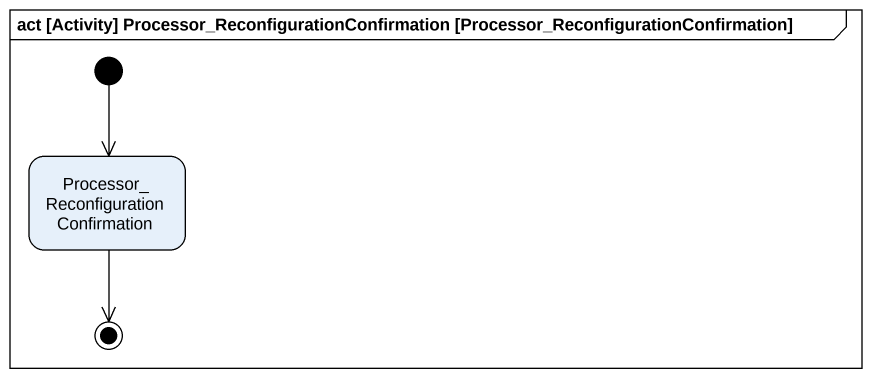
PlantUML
@startuml
mainframe act [Activity] Processor_ReconfigurationConfirmation [Processor_ReconfigurationConfirmation]
hide empty description
state "Processor_ReconfigurationConfirmation" as Processor
[*] --> Processor
Processor --> [*]
@enduml
